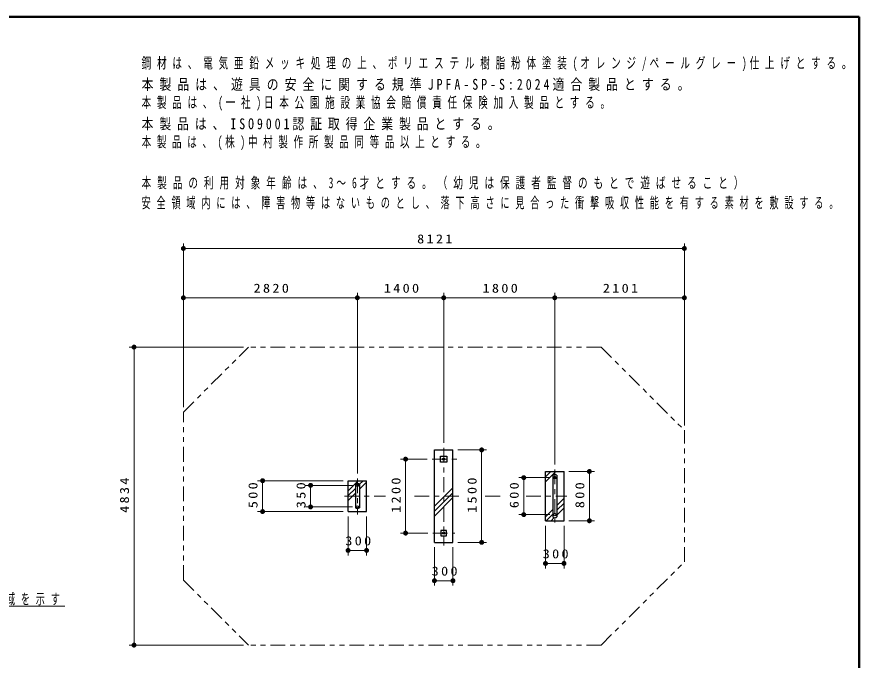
# Model space of a CAD drawing. Units: millimetres on the paper, with parts at other scales. Extents: x -365 to 0, y -47 to 257.
# Drawn here: x -170.7 to 0, y 126.6 to 257 of the extents above; entities that cross this region are included whole.
import ezdxf

# ---------------------------------------------------------------- set-up
doc = ezdxf.new("R2010")
doc.units = ezdxf.units.MM
doc.linetypes.add('USER2', pattern=[6, 3, -1, 1, -1])
doc.linetypes.add('USER3', pattern=[8, 3, -1, 1, -1, 1, -1])
doc.layers.add('LY_1', color=7, linetype='Continuous', lineweight=25)
doc.styles.add('ＭＳ ゴシック', font='')
doc.styles.get('ＭＳ ゴシック').set_extended_font_data('MS Gothic')

# ---------------------------------------------------------------- blocks, each defined once
blk = doc.blocks.new('filled_dot')
at = {"color": 0, "linetype": 'Continuous', "lineweight": -2, "const_width": 1.25}
blk.add_lwpolyline([(-0.625, 0, 1), (0.625, 0, 1)], format="xyb", close=True, dxfattribs=at)

msp = doc.modelspace()

# ---------------------------------------------------------------- linework, layer by layer
at = {"layer": 'LY_1', "lineweight": 50}
for p, q in [((0, 257), (-365, 257)), ((0, 0), (0, 257))]:
    msp.add_line(p, q, dxfattribs=at)
at = {"layer": 'LY_1', "lineweight": 13}
for p, q in [((-136.932, 177.841), (-136.932, 211.029)), ((-136.932, 210.029), (-35.415, 210.029)), ((-35.415, 174.162), (-35.415, 211.029)), ((-136.932, 200.029), (-101.682, 200.029)), ((-101.682, 164.402), (-101.682, 201.029)), ((-101.682, 200.029), (-84.182, 200.029)), ((-84.182, 170.627), (-84.182, 201.029)), ((-84.182, 200.029), (-61.682, 200.029)), ((-61.682, 166.221), (-61.682, 201.029)), ((-61.682, 200.029), (-35.415, 200.029)), ((-124.745, 190.029), (-147.932, 190.029)), ((-146.932, 129.604), (-146.932, 190.029)), ((-81.307, 169.191), (-75.495, 169.191)), ((-76.495, 169.191), (-76.495, 150.441)), ((-87.505, 167.316), (-92.906, 167.316)), ((-91.906, 152.316), (-91.906, 167.316)), ((-63.557, 162.717), (-61.458, 164.816)), ((-63.557, 163.707), (-62.448, 164.816)), ((-63.557, 164.697), (-63.438, 164.816)), ((-58.807, 164.816), (-53.661, 164.816)), ((-54.661, 164.816), (-54.661, 154.816)), ((-104.557, 162.941), (-121.885, 162.941)), ((-120.885, 156.691), (-120.885, 162.941)), ((-103.557, 160.901), (-101.517, 162.941)), ((-101.29, 162.178), (-100.527, 162.941)), ((-101.276, 161.202), (-99.807, 162.671)), ((-62.682, 163.566), (-68.959, 163.566)), ((-67.959, 156.066), (-67.959, 163.566)), ((-102.682, 162.004), (-112.161, 162.004)), ((-111.161, 157.629), (-111.161, 162.004)), ((-103.557, 159.911), (-102.088, 161.38)), ((-86.057, 157.753), (-82.307, 161.503)), ((-86.057, 156.763), (-82.307, 160.513)), ((-103.557, 158.921), (-102.088, 160.39)), ((-86.057, 155.774), (-82.307, 159.524)), ((-61.276, 157.927), (-59.807, 159.396)), ((-102.682, 157.629), (-112.161, 157.629)), ((-63.557, 155.646), (-62.088, 157.115)), ((-61.276, 156.937), (-59.807, 158.406)), ((-61.276, 155.947), (-59.807, 157.416)), ((-104.557, 156.691), (-121.885, 156.691)), ((-103.557, 155.691), (-103.557, 147.805)), ((-99.807, 155.691), (-99.807, 147.805)), ((-62.682, 156.066), (-68.959, 156.066)), ((-63.397, 154.816), (-62.088, 156.125)), ((-62.407, 154.816), (-61.775, 155.448)), ((-63.557, 153.816), (-63.557, 145.169)), ((-59.807, 153.816), (-59.807, 145.169)), ((-58.807, 154.816), (-53.661, 154.816)), ((-87.401, 152.316), (-92.906, 152.316)), ((-81.307, 150.441), (-75.495, 150.441)), ((-99.807, 148.805), (-103.557, 148.805)), ((-86.057, 149.441), (-86.057, 141.668)), ((-82.307, 149.441), (-82.307, 141.668)), ((-59.807, 146.169), (-63.557, 146.169)), ((-82.307, 142.668), (-86.057, 142.668)), ((-181.985, 137.473), (-160.985, 137.473)), ((-124.745, 129.604), (-147.932, 129.604))]:
    msp.add_line(p, q, dxfattribs=at)
at = {"layer": 'LY_1', "linetype": 'USER3', "lineweight": 13}
for p, q in [((-136.932, 176.841), (-123.745, 190.029)), ((-52.282, 190.029), (-123.745, 190.029)), ((-52.282, 190.029), (-35.415, 173.162)), ((-136.932, 142.791), (-136.932, 176.841)), ((-35.415, 146.471), (-35.415, 173.162)), ((-52.282, 129.604), (-35.415, 146.471)), ((-136.932, 142.791), (-123.745, 129.604)), ((-52.282, 129.604), (-123.745, 129.604))]:
    msp.add_line(p, q, dxfattribs=at)
at = {"layer": 'LY_1'}
for p, q in [((-86.057, 150.441), (-86.057, 169.191)), ((-86.057, 169.191), (-82.307, 169.191)), ((-82.307, 150.441), (-82.307, 169.191)), ((-84.807, 167.941), (-83.557, 167.941)), ((-84.807, 166.691), (-84.807, 167.941)), ((-83.557, 167.941), (-83.557, 166.691)), ((-83.557, 166.691), (-84.807, 166.691)), ((-63.557, 164.816), (-59.807, 164.816)), ((-63.557, 154.816), (-63.557, 164.816)), ((-62.088, 164.041), (-62.088, 155.591)), ((-61.276, 164.041), (-61.276, 155.591)), ((-59.807, 154.816), (-59.807, 164.816)), ((-103.557, 162.941), (-99.807, 162.941)), ((-103.557, 156.691), (-103.557, 162.941)), ((-102.088, 162.166), (-102.088, 157.466)), ((-101.276, 162.166), (-101.276, 157.466)), ((-99.807, 156.691), (-99.807, 162.941)), ((-103.557, 156.691), (-99.807, 156.691)), ((-63.557, 154.816), (-59.807, 154.816)), ((-83.619, 152.879), (-84.744, 152.879)), ((-84.744, 152.879), (-84.744, 151.754)), ((-83.619, 151.754), (-83.619, 152.879)), ((-86.057, 150.441), (-82.307, 150.441)), ((-84.744, 151.754), (-83.619, 151.754))]:
    msp.add_line(p, q, dxfattribs=at)
at = {"layer": 'LY_1', "linetype": 'USER2', "lineweight": 13}
for p, q in [((-84.182, 169.627), (-84.182, 149.834)), ((-86.505, 167.316), (-81.4, 167.316)), ((-61.682, 165.221), (-61.682, 154.438)), ((-101.682, 163.402), (-101.682, 156.1)), ((-104.284, 159.816), (-96.01, 159.816)), ((-90.098, 159.816), (-80.761, 159.816)), ((-75.775, 159.816), (-71.95, 159.816)), ((-67.469, 159.816), (-59.258, 159.816)), ((-86.401, 152.316), (-81.904, 152.316))]:
    msp.add_line(p, q, dxfattribs=at)
at = {"layer": 'LY_1'}
for centre, radius in [((-84.182, 167.316), 0.212), ((-101.682, 162.004), 0.212), ((-61.682, 163.566), 0.267), ((-101.682, 157.629), 0.212), ((-61.682, 156.066), 0.267), ((-84.182, 152.316), 0.212)]:
    msp.add_circle(centre, radius, dxfattribs=at)
for centre, start, end in [((-61.682, 163.566), 49.4584, 130.5416), ((-101.682, 161.691), 49.4584, 130.5416), ((-101.682, 157.941), 229.4584, 310.5416), ((-61.682, 156.066), 229.4584, 310.5416)]:
    msp.add_arc(centre, 0.625, start, end, dxfattribs=at)

# ---------------------------------------------------------------- block references
at = {"layer": 'LY_1', "lineweight": 13, "xscale": 0.4, "yscale": 0.4}
for p in [(-136.932, 210.029), (-136.932, 200.029), (-101.682, 200.029), (-84.182, 200.029), (-61.682, 200.029), (-103.557, 148.805), (-63.557, 146.169), (-86.057, 142.668)]:
    msp.add_blockref('filled_dot', p, dxfattribs=at)
for p, rotation in [((-35.415, 210.029), 180), ((-101.682, 200.029), 180), ((-84.182, 200.029), 180), ((-61.682, 200.029), 180), ((-35.415, 200.029), 180), ((-146.932, 190.029), 270), ((-76.495, 169.191), 270), ((-91.906, 167.316), 270), ((-67.959, 163.566), 270), ((-54.661, 164.816), 270), ((-120.885, 162.941), 270), ((-111.161, 162.004), 270), ((-120.885, 156.691), 90), ((-111.161, 157.629), 90), ((-67.959, 156.066), 90), ((-54.661, 154.816), 90), ((-91.906, 152.316), 90), ((-76.495, 150.441), 90), ((-99.807, 148.805), 180), ((-59.807, 146.169), 180), ((-82.307, 142.668), 180), ((-146.932, 129.604), 90)]:
    msp.add_blockref('filled_dot', p, dxfattribs=dict(at, rotation=rotation))

# ---------------------------------------------------------------- texts
at = {"layer": 'LY_1', "style": 'ＭＳ ゴシック'}
for s, insert, char_height, attachment_point in [('\\T1.6;\\W0.65;鋼材は、電気亜鉛メッキ処理の上、ポリエステル樹脂粉体塗装(オレンジ/ペールグレー)仕上げとする。', (-145.405, 245.968), 2.199, 7), ('\\T1.51;\\W0.8;本製品は、遊具の安全に関する規準JPFA-SP-S:2024適合製品とする。', (-145.405, 241.968), 2.199, 7), ('\\T1.59;\\W0.65;本製品は、(一社)日本公園施設業協会賠償責任保険加入製品とする。', (-145.405, 237.968), 2.199, 7), ('\\T1.5;\\W0.8;本製品は、ISO9001認証取得企業製品とする。', (-145.405, 233.968), 2.199, 7), ('\\T1.58;\\W0.65;本製品は、(株)中村製作所製品同等品以上とする。', (-145.405, 229.968), 2.199, 7), ('\\T1.62;\\W0.65;本製品の利用対象年齢は、3～6才とする。（幼児は保護者監督のもとで遊ばせること）', (-145.405, 221.968), 2.199, 7), ('\\T1.64;\\W0.6;安全領域内には、障害物等はないものとし、落下高さに見合った衝撃吸収性能を有する素材を敷設する。', (-145.405, 217.968), 2.199, 7), ('\\T1.33;\\W1.15;8121', (-85.752, 211.029), 1.833, 8), ('\\T1.33;\\W1.15;2820', (-118.898, 201.029), 1.833, 8), ('\\T1.33;\\W1.15;1400', (-92.511, 201.029), 1.833, 8), ('\\T1.33;\\W1.15;1800', (-72.511, 201.029), 1.833, 8), ('\\T1.33;\\W1.15;2101', (-48.127, 201.029), 1.833, 8), ('\\T1.33;\\W1.15;300', (-101.265, 149.805), 1.833, 8), ('\\T1.33;\\W1.15;300', (-61.265, 147.169), 1.833, 8), ('\\T1.33;\\W1.15;300', (-83.765, 143.668), 1.833, 8), ('\\T1.64;\\W0.6;安全領域を示す', (-181.985, 137.623), 2.199, 7)]:
    msp.add_mtext(s, dxfattribs=dict(at, insert=insert, char_height=char_height, attachment_point=attachment_point))
at = {"layer": 'LY_1', "char_height": 1.833, "attachment_point": 8, "rotation": 90, "style": 'ＭＳ ゴシック'}
for s, insert in [('\\T1.33;\\W1.15;4834', (-147.932, 160.233)), ('\\T1.33;\\W1.15;500', (-121.885, 160.233)), ('\\T1.33;\\W1.15;350', (-112.161, 160.231)), ('\\T1.33;\\W1.15;1200', (-92.906, 160.237)), ('\\T1.33;\\W1.15;1500', (-77.495, 160.237)), ('\\T1.33;\\W1.15;600', (-68.959, 160.233)), ('\\T1.33;\\W1.15;800', (-55.661, 160.233))]:
    msp.add_mtext(s, dxfattribs=dict(at, insert=insert))

doc.saveas('drawing.dxf')
